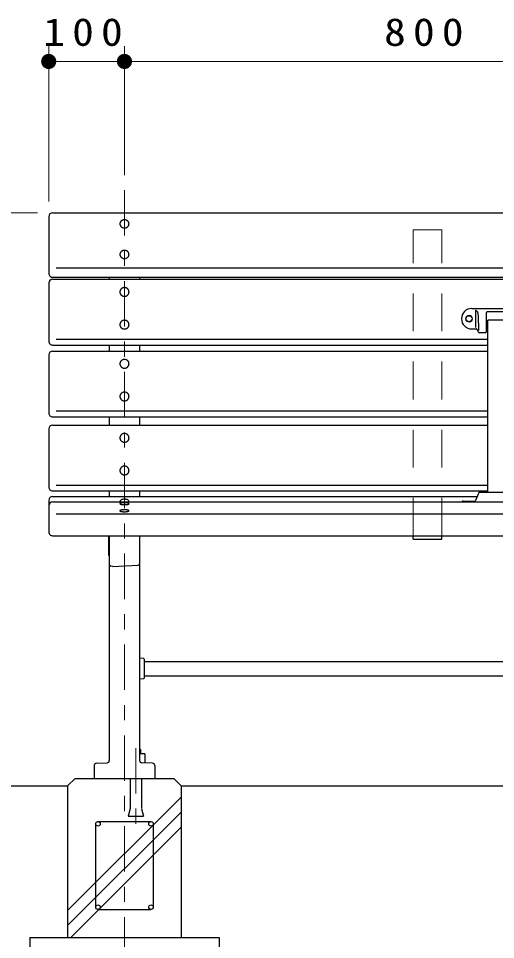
# Model space of a CAD drawing. Units: millimetres on the paper, scale 1:20. Extents: x -365 to 0, y 0 to 257.
# Drawn here: x -303.8 to -272.3, y 101.3 to 162.1 of the extents above; entities that cross this region are included whole.
import ezdxf

# ---------------------------------------------------------------- set-up
doc = ezdxf.new("R2010")
doc.units = ezdxf.units.MM
doc.linetypes.add('USER1', pattern=[4.5, 2.5, -2])
doc.linetypes.add('USER2', pattern=[6, 3, -1, 1, -1])
doc.layers.add('LY_1', color=7, linetype='Continuous', lineweight=25)
doc.styles.add('ＭＳ ゴシック', font='')
doc.styles.get('ＭＳ ゴシック').set_extended_font_data('MS Gothic')

# ---------------------------------------------------------------- blocks, each defined once
blk = doc.blocks.new('filled_dot')
at = {"color": 0, "linetype": 'Continuous', "lineweight": -2, "const_width": 1.25}
blk.add_lwpolyline([(-0.625, 0, 1), (0.625, 0, 1)], format="xyb", close=True, dxfattribs=at)

msp = doc.modelspace()

# ---------------------------------------------------------------- linework, layer by layer
at = {"layer": 'LY_1', "lineweight": 13}
for p, q in [((-301.846, 150.026), (-301.846, 160.276)), ((-296.846, 151.776), (-296.846, 160.276)), ((-301.846, 159.276), (-296.846, 159.276)), ((-296.846, 159.276), (-256.846, 159.276)), ((-302.596, 149.276), (-327.096, 149.276)), ((-300.596, 103.201), (-293.096, 110.701)), ((-300.596, 102.211), (-293.096, 109.711)), ((-300.382, 101.435), (-293.096, 108.721))]:
    msp.add_line(p, q, dxfattribs=at)
at = {"layer": 'LY_1', "linetype": 'USER2', "lineweight": 13}
for p, q in [((-296.846, 150.776), (-296.846, 94.935)), ((-296.096, 113.935), (-296.096, 108.935))]:
    msp.add_line(p, q, dxfattribs=at)
at = {"layer": 'LY_1'}
for p, q in [((-301.846, 149.026), (-301.846, 145.273)), ((-301.596, 149.276), (-212.096, 149.276)), ((-301.346, 145.637), (-212.346, 145.637)), ((-301.596, 145.023), (-212.096, 145.023)), ((-301.596, 144.893), (-212.096, 144.893)), ((-297.846, 145.023), (-297.846, 144.893)), ((-295.846, 145.023), (-295.846, 144.893)), ((-301.846, 144.643), (-301.846, 140.8)), ((-273.921, 142.962), (-270.846, 142.962)), ((-273.678, 142.85), (-273.678, 141.713)), ((-272.942, 141.462), (-272.942, 142.704)), ((-272.892, 142.754), (-270.846, 142.754)), ((-273.482, 141.937), (-273.482, 141.52)), ((-270.846, 142.192), (-272.846, 142.192)), ((-272.846, 130.822), (-272.846, 142.192)), ((-273.921, 141.612), (-273.606, 141.612)), ((-273.584, 141.599), (-273.487, 141.415)), ((-273.042, 141.362), (-273.399, 141.362)), ((-301.596, 140.55), (-272.846, 140.55)), ((-301.346, 140.94), (-272.846, 140.94)), ((-297.846, 140.55), (-297.846, 140.147)), ((-295.846, 140.55), (-295.846, 140.147)), ((-301.596, 140.147), (-272.846, 140.147)), ((-301.846, 139.897), (-301.846, 136.054)), ((-301.596, 135.804), (-272.846, 135.804)), ((-301.346, 136.194), (-272.846, 136.194)), ((-297.846, 135.804), (-297.846, 135.258)), ((-295.846, 135.804), (-295.846, 135.258)), ((-301.596, 135.258), (-272.846, 135.258)), ((-301.846, 135.008), (-301.846, 131.165)), ((-301.596, 130.915), (-272.846, 130.915)), ((-301.346, 131.305), (-272.846, 131.305)), ((-297.846, 130.915), (-297.846, 130.545)), ((-295.846, 130.915), (-295.846, 130.545)), ((-270.846, 130.822), (-273.39, 130.822)), ((-301.846, 130.295), (-301.846, 128.209)), ((-301.596, 130.545), (-273.564, 130.545)), ((-301.596, 130.189), (-212.096, 130.189)), ((-274.485, 130.247), (-273.712, 130.247)), ((-273.484, 130.757), (-273.665, 130.279)), ((-301.346, 129.398), (-212.346, 129.398)), ((-301.596, 127.959), (-212.096, 127.959)), ((-297.896, 127.959), (-297.896, 126.685)), ((-297.846, 127.959), (-297.846, 113.119)), ((-295.846, 127.959), (-295.846, 113.119)), ((-277.796, 127.734), (-277.796, 127.959)), ((-275.896, 127.734), (-275.896, 127.959)), ((-277.796, 127.734), (-275.896, 127.734)), ((-297.896, 126.685), (-297.846, 126.683)), ((-297.646, 125.935), (-297.75, 125.939)), ((-297.646, 125.935), (-295.942, 126.003)), ((-295.846, 119.891), (-295.591, 119.864)), ((-295.546, 119.815), (-295.546, 118.555)), ((-295.546, 119.662), (-257.846, 119.662)), ((-295.546, 118.707), (-257.846, 118.707)), ((-295.591, 118.505), (-295.846, 118.478)), ((-295.778, 113.833), (-295.846, 113.833)), ((-295.778, 113.833), (-295.778, 113.55)), ((-295.491, 113.55), (-295.846, 113.55)), ((-295.491, 113.55), (-295.491, 112.935)), ((-298.846, 112.79), (-298.846, 111.935)), ((-298.702, 112.94), (-297.99, 112.969)), ((-294.99, 112.94), (-295.702, 112.969)), ((-294.846, 112.79), (-294.846, 111.935)), ((-300.096, 111.934), (-300.596, 111.434)), ((-300.096, 111.935), (-293.596, 111.935)), ((-296.471, 111.935), (-296.471, 109.935)), ((-295.721, 111.935), (-295.721, 109.935)), ((-293.596, 111.935), (-293.096, 111.435)), ((-307.88, 111.435), (-300.596, 111.435)), ((-300.596, 111.435), (-300.596, 101.435)), ((-293.096, 111.435), (-208.096, 111.435)), ((-293.096, 111.435), (-293.096, 101.435)), ((-296.471, 109.935), (-296.596, 109.435)), ((-295.721, 109.934), (-295.596, 109.434)), ((-298.746, 103.435), (-298.746, 108.935)), ((-298.596, 109.085), (-295.096, 109.085)), ((-296.596, 109.435), (-295.596, 109.435)), ((-294.946, 108.935), (-294.946, 103.435)), ((-298.596, 103.285), (-295.096, 103.285)), ((-303.096, 101.435), (-290.596, 101.435)), ((-303.096, 101.435), (-303.096, 94.935)), ((-290.596, 101.435), (-290.596, 94.935))]:
    msp.add_line(p, q, dxfattribs=at)
at = {"layer": 'LY_1', "linetype": 'USER1', "lineweight": 13}
for p, q in [((-277.796, 148.155), (-275.896, 148.155)), ((-277.796, 127.959), (-277.796, 148.155)), ((-275.896, 127.959), (-275.896, 148.155))]:
    msp.add_line(p, q, dxfattribs=at)
at = {"layer": 'LY_1'}
for points in [[(-296.546, 148.55), (-296.547, 148.573), (-296.55, 148.596), (-296.556, 148.619), (-296.564, 148.642), (-296.574, 148.663), (-296.586, 148.684), (-296.6, 148.704), (-296.616, 148.723), (-296.634, 148.74), (-296.653, 148.756), (-296.674, 148.77), (-296.696, 148.783), (-296.719, 148.793), (-296.743, 148.802), (-296.768, 148.809), (-296.794, 148.815), (-296.82, 148.818), (-296.846, 148.819), (-296.872, 148.818), (-296.898, 148.815), (-296.924, 148.809), (-296.949, 148.802), (-296.973, 148.793), (-296.996, 148.783), (-297.018, 148.77), (-297.039, 148.756), (-297.058, 148.74), (-297.076, 148.723), (-297.092, 148.704), (-297.106, 148.684), (-297.118, 148.663), (-297.128, 148.642), (-297.136, 148.619), (-297.141, 148.596), (-297.145, 148.573), (-297.146, 148.55), (-297.145, 148.526), (-297.141, 148.503), (-297.136, 148.48), (-297.128, 148.458), (-297.118, 148.436), (-297.106, 148.415), (-297.092, 148.395), (-297.076, 148.377), (-297.058, 148.36), (-297.039, 148.344), (-297.018, 148.329), (-296.996, 148.317), (-296.973, 148.306), (-296.949, 148.297), (-296.924, 148.29), (-296.898, 148.285), (-296.872, 148.282), (-296.846, 148.281), (-296.82, 148.282), (-296.794, 148.285), (-296.768, 148.29), (-296.743, 148.297), (-296.719, 148.306), (-296.696, 148.317), (-296.674, 148.329), (-296.653, 148.344), (-296.634, 148.36), (-296.616, 148.377), (-296.6, 148.395), (-296.586, 148.415), (-296.574, 148.436), (-296.564, 148.458), (-296.556, 148.48), (-296.55, 148.503), (-296.547, 148.526)], [(-296.546, 146.533), (-296.547, 146.557), (-296.55, 146.58), (-296.556, 146.603), (-296.564, 146.625), (-296.574, 146.647), (-296.586, 146.668), (-296.6, 146.687), (-296.616, 146.706), (-296.634, 146.723), (-296.653, 146.739), (-296.674, 146.753), (-296.696, 146.766), (-296.719, 146.777), (-296.743, 146.786), (-296.768, 146.793), (-296.794, 146.798), (-296.82, 146.801), (-296.846, 146.802), (-296.872, 146.801), (-296.898, 146.798), (-296.924, 146.793), (-296.949, 146.786), (-296.973, 146.777), (-296.996, 146.766), (-297.018, 146.753), (-297.039, 146.739), (-297.058, 146.723), (-297.076, 146.706), (-297.092, 146.687), (-297.106, 146.668), (-297.118, 146.647), (-297.128, 146.625), (-297.136, 146.603), (-297.141, 146.58), (-297.145, 146.557), (-297.146, 146.533), (-297.145, 146.51), (-297.141, 146.486), (-297.136, 146.464), (-297.128, 146.441), (-297.118, 146.419), (-297.106, 146.399), (-297.092, 146.379), (-297.076, 146.36), (-297.058, 146.343), (-297.039, 146.327), (-297.018, 146.313), (-296.996, 146.3), (-296.973, 146.289), (-296.949, 146.28), (-296.924, 146.273), (-296.898, 146.268), (-296.872, 146.265), (-296.846, 146.264), (-296.82, 146.265), (-296.794, 146.268), (-296.768, 146.273), (-296.743, 146.28), (-296.719, 146.289), (-296.696, 146.3), (-296.674, 146.313), (-296.653, 146.327), (-296.634, 146.343), (-296.616, 146.36), (-296.6, 146.379), (-296.586, 146.399), (-296.574, 146.419), (-296.564, 146.441), (-296.556, 146.464), (-296.55, 146.486), (-296.547, 146.51)], [(-296.546, 144.056), (-296.547, 144.081), (-296.55, 144.106), (-296.556, 144.13), (-296.564, 144.154), (-296.574, 144.178), (-296.586, 144.2), (-296.6, 144.221), (-296.616, 144.241), (-296.634, 144.259), (-296.653, 144.276), (-296.674, 144.292), (-296.696, 144.305), (-296.719, 144.317), (-296.743, 144.326), (-296.768, 144.334), (-296.794, 144.339), (-296.82, 144.343), (-296.846, 144.344), (-296.872, 144.343), (-296.898, 144.339), (-296.924, 144.334), (-296.949, 144.326), (-296.973, 144.317), (-296.996, 144.305), (-297.018, 144.292), (-297.039, 144.276), (-297.058, 144.259), (-297.076, 144.241), (-297.092, 144.221), (-297.106, 144.2), (-297.118, 144.178), (-297.128, 144.154), (-297.136, 144.13), (-297.141, 144.106), (-297.145, 144.081), (-297.146, 144.056), (-297.145, 144.031), (-297.141, 144.006), (-297.136, 143.982), (-297.128, 143.958), (-297.118, 143.934), (-297.106, 143.912), (-297.092, 143.891), (-297.076, 143.871), (-297.058, 143.853), (-297.039, 143.836), (-297.018, 143.82), (-296.996, 143.807), (-296.973, 143.795), (-296.949, 143.786), (-296.924, 143.778), (-296.898, 143.773), (-296.872, 143.769), (-296.846, 143.768), (-296.82, 143.769), (-296.794, 143.773), (-296.768, 143.778), (-296.743, 143.786), (-296.719, 143.795), (-296.696, 143.807), (-296.674, 143.82), (-296.653, 143.836), (-296.634, 143.853), (-296.616, 143.871), (-296.6, 143.891), (-296.586, 143.912), (-296.574, 143.934), (-296.564, 143.958), (-296.556, 143.982), (-296.55, 144.006), (-296.547, 144.031)], [(-296.546, 141.899), (-296.547, 141.924), (-296.55, 141.949), (-296.556, 141.973), (-296.564, 141.997), (-296.574, 142.02), (-296.586, 142.043), (-296.6, 142.064), (-296.616, 142.084), (-296.634, 142.102), (-296.653, 142.119), (-296.674, 142.134), (-296.696, 142.148), (-296.719, 142.159), (-296.743, 142.169), (-296.768, 142.177), (-296.794, 142.182), (-296.82, 142.185), (-296.846, 142.186), (-296.872, 142.185), (-296.898, 142.182), (-296.924, 142.177), (-296.949, 142.169), (-296.973, 142.159), (-296.996, 142.148), (-297.018, 142.134), (-297.039, 142.119), (-297.058, 142.102), (-297.076, 142.084), (-297.092, 142.064), (-297.106, 142.043), (-297.118, 142.02), (-297.128, 141.997), (-297.136, 141.973), (-297.141, 141.949), (-297.145, 141.924), (-297.146, 141.899), (-297.145, 141.874), (-297.141, 141.849), (-297.136, 141.824), (-297.128, 141.8), (-297.118, 141.777), (-297.106, 141.755), (-297.092, 141.734), (-297.076, 141.714), (-297.058, 141.695), (-297.039, 141.678), (-297.018, 141.663), (-296.996, 141.65), (-296.973, 141.638), (-296.949, 141.629), (-296.924, 141.621), (-296.898, 141.616), (-296.872, 141.612), (-296.846, 141.611), (-296.82, 141.612), (-296.794, 141.616), (-296.768, 141.621), (-296.743, 141.629), (-296.719, 141.638), (-296.696, 141.65), (-296.674, 141.663), (-296.653, 141.678), (-296.634, 141.695), (-296.616, 141.714), (-296.6, 141.734), (-296.586, 141.755), (-296.574, 141.777), (-296.564, 141.8), (-296.556, 141.824), (-296.55, 141.849), (-296.547, 141.874)], [(-296.546, 139.31), (-296.547, 139.335), (-296.55, 139.36), (-296.556, 139.385), (-296.564, 139.409), (-296.574, 139.432), (-296.586, 139.454), (-296.6, 139.475), (-296.616, 139.495), (-296.634, 139.514), (-296.653, 139.531), (-296.674, 139.546), (-296.696, 139.559), (-296.719, 139.571), (-296.743, 139.58), (-296.768, 139.588), (-296.794, 139.593), (-296.82, 139.597), (-296.846, 139.598), (-296.872, 139.597), (-296.898, 139.593), (-296.924, 139.588), (-296.949, 139.58), (-296.973, 139.571), (-296.996, 139.559), (-297.018, 139.546), (-297.039, 139.531), (-297.058, 139.514), (-297.076, 139.495), (-297.092, 139.475), (-297.106, 139.454), (-297.118, 139.432), (-297.128, 139.409), (-297.136, 139.385), (-297.141, 139.36), (-297.145, 139.335), (-297.146, 139.31), (-297.145, 139.285), (-297.141, 139.26), (-297.136, 139.236), (-297.128, 139.212), (-297.118, 139.189), (-297.106, 139.166), (-297.092, 139.145), (-297.076, 139.125), (-297.058, 139.107), (-297.039, 139.09), (-297.018, 139.075), (-296.996, 139.061), (-296.973, 139.05), (-296.949, 139.04), (-296.924, 139.032), (-296.898, 139.027), (-296.872, 139.024), (-296.846, 139.023), (-296.82, 139.024), (-296.794, 139.027), (-296.768, 139.032), (-296.743, 139.04), (-296.719, 139.05), (-296.696, 139.061), (-296.674, 139.075), (-296.653, 139.09), (-296.634, 139.107), (-296.616, 139.125), (-296.6, 139.145), (-296.586, 139.166), (-296.574, 139.189), (-296.564, 139.212), (-296.556, 139.236), (-296.55, 139.26), (-296.547, 139.285)], [(-296.546, 137.153), (-296.547, 137.178), (-296.55, 137.203), (-296.556, 137.227), (-296.564, 137.251), (-296.574, 137.275), (-296.586, 137.297), (-296.6, 137.318), (-296.616, 137.338), (-296.634, 137.356), (-296.653, 137.373), (-296.674, 137.389), (-296.696, 137.402), (-296.719, 137.414), (-296.743, 137.423), (-296.768, 137.431), (-296.794, 137.436), (-296.82, 137.439), (-296.846, 137.441), (-296.872, 137.439), (-296.898, 137.436), (-296.924, 137.431), (-296.949, 137.423), (-296.973, 137.414), (-296.996, 137.402), (-297.018, 137.389), (-297.039, 137.373), (-297.058, 137.356), (-297.076, 137.338), (-297.092, 137.318), (-297.106, 137.297), (-297.118, 137.275), (-297.128, 137.251), (-297.136, 137.227), (-297.141, 137.203), (-297.145, 137.178), (-297.146, 137.153), (-297.145, 137.128), (-297.141, 137.103), (-297.136, 137.079), (-297.128, 137.055), (-297.118, 137.031), (-297.106, 137.009), (-297.092, 136.988), (-297.076, 136.968), (-297.058, 136.95), (-297.039, 136.933), (-297.018, 136.917), (-296.996, 136.904), (-296.973, 136.892), (-296.949, 136.883), (-296.924, 136.875), (-296.898, 136.87), (-296.872, 136.866), (-296.846, 136.865), (-296.82, 136.866), (-296.794, 136.87), (-296.768, 136.875), (-296.743, 136.883), (-296.719, 136.892), (-296.696, 136.904), (-296.674, 136.917), (-296.653, 136.933), (-296.634, 136.95), (-296.616, 136.968), (-296.6, 136.988), (-296.586, 137.009), (-296.574, 137.031), (-296.564, 137.055), (-296.556, 137.079), (-296.55, 137.103), (-296.547, 137.128)], [(-296.546, 134.421), (-296.547, 134.446), (-296.55, 134.47), (-296.556, 134.495), (-296.564, 134.519), (-296.574, 134.542), (-296.586, 134.564), (-296.6, 134.585), (-296.616, 134.605), (-296.634, 134.624), (-296.653, 134.641), (-296.674, 134.656), (-296.696, 134.67), (-296.719, 134.681), (-296.743, 134.691), (-296.768, 134.698), (-296.794, 134.704), (-296.82, 134.707), (-296.846, 134.708), (-296.872, 134.707), (-296.898, 134.704), (-296.924, 134.698), (-296.949, 134.691), (-296.973, 134.681), (-296.996, 134.67), (-297.018, 134.656), (-297.039, 134.641), (-297.058, 134.624), (-297.076, 134.605), (-297.092, 134.585), (-297.106, 134.564), (-297.118, 134.542), (-297.128, 134.519), (-297.136, 134.495), (-297.141, 134.47), (-297.145, 134.446), (-297.146, 134.421), (-297.145, 134.395), (-297.141, 134.371), (-297.136, 134.346), (-297.128, 134.322), (-297.118, 134.299), (-297.106, 134.277), (-297.092, 134.256), (-297.076, 134.236), (-297.058, 134.217), (-297.039, 134.2), (-297.018, 134.185), (-296.996, 134.171), (-296.973, 134.16), (-296.949, 134.15), (-296.924, 134.143), (-296.898, 134.137), (-296.872, 134.134), (-296.846, 134.133), (-296.82, 134.134), (-296.794, 134.137), (-296.768, 134.143), (-296.743, 134.15), (-296.719, 134.16), (-296.696, 134.171), (-296.674, 134.185), (-296.653, 134.2), (-296.634, 134.217), (-296.616, 134.236), (-296.6, 134.256), (-296.586, 134.277), (-296.574, 134.299), (-296.564, 134.322), (-296.556, 134.346), (-296.55, 134.371), (-296.547, 134.395)], [(-296.546, 132.263), (-296.547, 132.288), (-296.55, 132.313), (-296.556, 132.338), (-296.564, 132.362), (-296.574, 132.385), (-296.586, 132.407), (-296.6, 132.428), (-296.616, 132.448), (-296.634, 132.467), (-296.653, 132.484), (-296.674, 132.499), (-296.696, 132.512), (-296.719, 132.524), (-296.743, 132.534), (-296.768, 132.541), (-296.794, 132.547), (-296.82, 132.55), (-296.846, 132.551), (-296.872, 132.55), (-296.898, 132.547), (-296.924, 132.541), (-296.949, 132.534), (-296.973, 132.524), (-296.996, 132.512), (-297.018, 132.499), (-297.039, 132.484), (-297.058, 132.467), (-297.076, 132.448), (-297.092, 132.428), (-297.106, 132.407), (-297.118, 132.385), (-297.128, 132.362), (-297.136, 132.338), (-297.141, 132.313), (-297.145, 132.288), (-297.146, 132.263), (-297.145, 132.238), (-297.141, 132.213), (-297.136, 132.189), (-297.128, 132.165), (-297.118, 132.142), (-297.106, 132.119), (-297.092, 132.098), (-297.076, 132.078), (-297.058, 132.06), (-297.039, 132.043), (-297.018, 132.028), (-296.996, 132.014), (-296.973, 132.003), (-296.949, 131.993), (-296.924, 131.985), (-296.898, 131.98), (-296.872, 131.977), (-296.846, 131.976), (-296.82, 131.977), (-296.794, 131.98), (-296.768, 131.985), (-296.743, 131.993), (-296.719, 132.003), (-296.696, 132.014), (-296.674, 132.028), (-296.653, 132.043), (-296.634, 132.06), (-296.616, 132.078), (-296.6, 132.098), (-296.586, 132.119), (-296.574, 132.142), (-296.564, 132.165), (-296.556, 132.189), (-296.55, 132.213), (-296.547, 132.238)], [(-296.546, 130.074), (-296.547, 130.079), (-296.55, 130.085), (-296.556, 130.09), (-296.564, 130.095), (-296.574, 130.1), (-296.586, 130.105), (-296.6, 130.11), (-296.616, 130.114), (-296.634, 130.118), (-296.653, 130.122), (-296.674, 130.125), (-296.696, 130.128), (-296.719, 130.13), (-296.743, 130.132), (-296.768, 130.134), (-296.794, 130.135), (-296.82, 130.136), (-296.846, 130.136), (-296.872, 130.136), (-296.898, 130.135), (-296.924, 130.134), (-296.949, 130.132), (-296.973, 130.13), (-296.996, 130.128), (-297.018, 130.125), (-297.039, 130.122), (-297.058, 130.118), (-297.076, 130.114), (-297.092, 130.11), (-297.106, 130.105), (-297.118, 130.1), (-297.128, 130.095), (-297.136, 130.09), (-297.141, 130.085), (-297.145, 130.079), (-297.146, 130.074), (-297.145, 130.068), (-297.141, 130.063), (-297.136, 130.058), (-297.128, 130.052), (-297.118, 130.047), (-297.106, 130.043), (-297.092, 130.038), (-297.076, 130.034), (-297.058, 130.03), (-297.039, 130.026), (-297.018, 130.023), (-296.996, 130.02), (-296.973, 130.017), (-296.949, 130.015), (-296.924, 130.013), (-296.898, 130.012), (-296.872, 130.012), (-296.846, 130.011), (-296.82, 130.012), (-296.794, 130.012), (-296.768, 130.013), (-296.743, 130.015), (-296.719, 130.017), (-296.696, 130.02), (-296.674, 130.023), (-296.653, 130.026), (-296.634, 130.03), (-296.616, 130.034), (-296.6, 130.038), (-296.586, 130.043), (-296.574, 130.047), (-296.564, 130.052), (-296.556, 130.058), (-296.55, 130.063), (-296.547, 130.068)], [(-296.546, 129.606), (-296.547, 129.611), (-296.55, 129.617), (-296.556, 129.622), (-296.564, 129.627), (-296.574, 129.632), (-296.586, 129.637), (-296.6, 129.642), (-296.616, 129.646), (-296.634, 129.65), (-296.653, 129.654), (-296.674, 129.657), (-296.696, 129.66), (-296.719, 129.662), (-296.743, 129.665), (-296.768, 129.666), (-296.794, 129.667), (-296.82, 129.668), (-296.846, 129.668), (-296.872, 129.668), (-296.898, 129.667), (-296.924, 129.666), (-296.949, 129.665), (-296.973, 129.662), (-296.996, 129.66), (-297.018, 129.657), (-297.039, 129.654), (-297.058, 129.65), (-297.076, 129.646), (-297.092, 129.642), (-297.106, 129.637), (-297.118, 129.632), (-297.128, 129.627), (-297.136, 129.622), (-297.141, 129.617), (-297.145, 129.611), (-297.146, 129.606), (-297.145, 129.6), (-297.141, 129.595), (-297.136, 129.59), (-297.128, 129.585), (-297.118, 129.58), (-297.106, 129.575), (-297.092, 129.57), (-297.076, 129.566), (-297.058, 129.562), (-297.039, 129.558), (-297.018, 129.555), (-296.996, 129.552), (-296.973, 129.549), (-296.949, 129.547), (-296.924, 129.546), (-296.898, 129.545), (-296.872, 129.544), (-296.846, 129.544), (-296.82, 129.544), (-296.794, 129.545), (-296.768, 129.546), (-296.743, 129.547), (-296.719, 129.549), (-296.696, 129.552), (-296.674, 129.555), (-296.653, 129.558), (-296.634, 129.562), (-296.616, 129.566), (-296.6, 129.57), (-296.586, 129.575), (-296.574, 129.58), (-296.564, 129.585), (-296.556, 129.59), (-296.55, 129.595), (-296.547, 129.6)]]:
    msp.add_lwpolyline(points, close=True, dxfattribs=at)
msp.add_lwpolyline([(-296.552, 130.189), (-296.547, 130.209), (-296.547, 130.23), (-296.552, 130.251), (-296.564, 130.271), (-296.58, 130.29), (-296.601, 130.308), (-296.627, 130.324), (-296.658, 130.339), (-296.691, 130.351), (-296.728, 130.36), (-296.766, 130.367), (-296.807, 130.371), (-296.847, 130.373), (-296.888, 130.371), (-296.928, 130.367), (-296.967, 130.36), (-297.003, 130.35), (-297.037, 130.338), (-297.066, 130.323), (-297.092, 130.307), (-297.113, 130.289), (-297.129, 130.27), (-297.14, 130.249), (-297.145, 130.229), (-297.145, 130.209), (-297.14, 130.189)], dxfattribs=at)
at = {"layer": 'LY_1', "lineweight": 13}
msp.add_circle((-274.096, 142.287), 0.225, dxfattribs=at)
at = {"layer": 'LY_1'}
for centre, radius in [((-274.096, 142.287), 0.2), ((-298.596, 108.935), 0.15), ((-295.096, 108.935), 0.15), ((-298.596, 103.435), 0.15), ((-295.096, 103.435), 0.15)]:
    msp.add_circle(centre, radius, dxfattribs=at)
for centre, radius, start, end in [((-301.596, 149.026), 0.25, 89.99998, 179.99996), ((-301.596, 145.273), 0.25, 179.99998, 270.00002), ((-301.596, 144.643), 0.25, 89.99998, 179.99996), ((-273.921, 142.287), 0.675, 90, 270), ((-272.892, 142.704), 0.05, 90, 180), ((-273.606, 141.587), 0.025, 27.86749, 90), ((-273.399, 141.462), 0.1, 207.86749, 270), ((-273.042, 141.462), 0.1, 270, 0), ((-301.596, 140.8), 0.25, 179.99998, 270.00002), ((-301.596, 139.897), 0.25, 89.99998, 179.99996), ((-301.596, 136.054), 0.25, 179.99998, 270.00002), ((-301.596, 135.008), 0.25, 89.99998, 179.99996), ((-301.596, 131.165), 0.25, 179.99998, 270.00002), ((-273.39, 130.722), 0.1, 90, 159.20314), ((-301.596, 130.295), 0.25, 89.99998, 179.99996), ((-301.596, 129.939), 0.25, 89.99998, 179.99996), ((-274.485, 130.147), 0.1, 90, 155.22984), ((-273.712, 130.297), 0.05, 270, 339.20314), ((-301.596, 128.209), 0.25, 179.99998, 270.00002), ((-297.746, 126.039), 0.1, 179.99992, 267.70932), ((-295.946, 126.103), 0.1, 272.29054, 359.99996), ((-295.596, 119.815), 0.05, 0, 83.99099), ((-295.596, 118.555), 0.05, 276.009, 0), ((-298.696, 112.79), 0.15, 92.29005, 179.99996), ((-297.996, 113.119), 0.15, 272.29, 0), ((-295.696, 113.119), 0.15, 179.99996, 267.70997), ((-294.996, 112.79), 0.15, 0, 87.70991)]:
    msp.add_arc(centre, radius, start, end, dxfattribs=at)
msp.add_open_spline([(-273.678, 142.85), (-273.656, 142.84), (-273.634, 142.83), (-273.615, 142.816), (-273.596, 142.802), (-273.577, 142.786), (-273.563, 142.767), (-273.548, 142.748), (-273.538, 142.726), (-273.53, 142.704), (-273.522, 142.681), (-273.518, 142.657), (-273.514, 142.634), (-273.511, 142.61), (-273.509, 142.586), (-273.507, 142.562), (-273.505, 142.538), (-273.503, 142.515), (-273.502, 142.491), (-273.5, 142.467), (-273.499, 142.443), (-273.498, 142.419), (-273.497, 142.395), (-273.496, 142.371), (-273.495, 142.347), (-273.494, 142.323), (-273.493, 142.299), (-273.492, 142.275), (-273.491, 142.252), (-273.49, 142.228), (-273.489, 142.204), (-273.489, 142.18), (-273.488, 142.156), (-273.487, 142.132), (-273.487, 142.108), (-273.486, 142.084), (-273.486, 142.06), (-273.485, 142.036), (-273.485, 142.012), (-273.484, 141.988), (-273.484, 141.964), (-273.483, 141.925), (-273.483, 141.917), (-273.482, 141.908), (-273.482, 141.922), (-273.482, 141.937)], degree=3, knots=[0, 0, 0, 0, 1, 1, 1, 2, 2, 2, 3, 3, 3, 4, 4, 4, 5, 5, 5, 6, 6, 6, 7, 7, 7, 8, 8, 8, 9, 9, 9, 10, 10, 10, 11, 11, 11, 12, 12, 12, 13, 13, 13, 14, 14, 14, 15, 15, 15, 15], dxfattribs=at)

# ---------------------------------------------------------------- block references
at = {"layer": 'LY_1', "lineweight": 13, "xscale": 0.4, "yscale": 0.4}
msp.add_blockref('filled_dot', (-301.846, 159.276), dxfattribs=at)
at = {"layer": 'LY_1', "lineweight": 13, "xscale": 0.4, "yscale": 0.4, "rotation": 180}
msp.add_blockref('filled_dot', (-296.846, 159.276), dxfattribs=at)

# ---------------------------------------------------------------- texts
at = {"layer": 'LY_1', "char_height": 1.833, "attachment_point": 8, "style": 'ＭＳ ゴシック'}
for s, insert in [('\\T1.33;\\W1.15;100', (-299.346, 160.276)), ('\\T1.33;\\W1.15;800', (-276.846, 160.276))]:
    msp.add_mtext(s, dxfattribs=dict(at, insert=insert))

doc.saveas('drawing.dxf')
